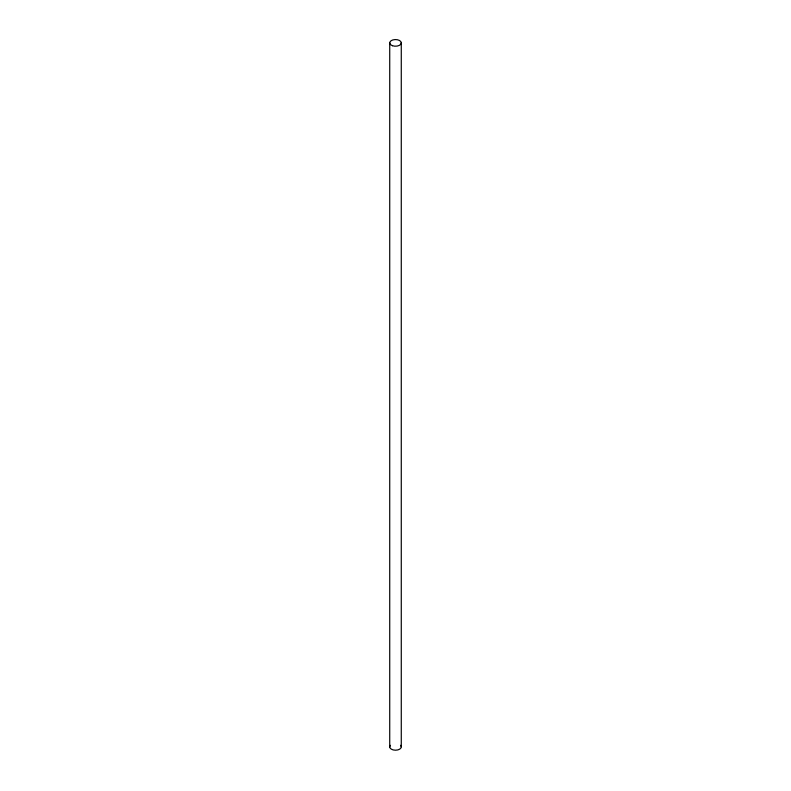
<?xml version="1.0" encoding="UTF-8"?>
<svg xmlns="http://www.w3.org/2000/svg" width="791" height="791" viewBox="0 0 791 791"><rect width="100%" height="100%" fill="white"/><g stroke="black" fill="none" stroke-linecap="round" stroke-linejoin="round"><path stroke-width="1.19" d="M401.274 42.813L401.274 746.803M389.726 42.951L389.726 746.931M400.592 745.3A5.774 3.332 0 0 1 395.52 750.204A5.774 3.332 0 0 1 390.388 745.32M392.455 45.71A5.774 3.332 0 0 0 401.274 42.991A5.774 3.332 0 0 0 392.781 39.946A5.774 3.332 0 0 0 392.455 45.71"/></g></svg>
